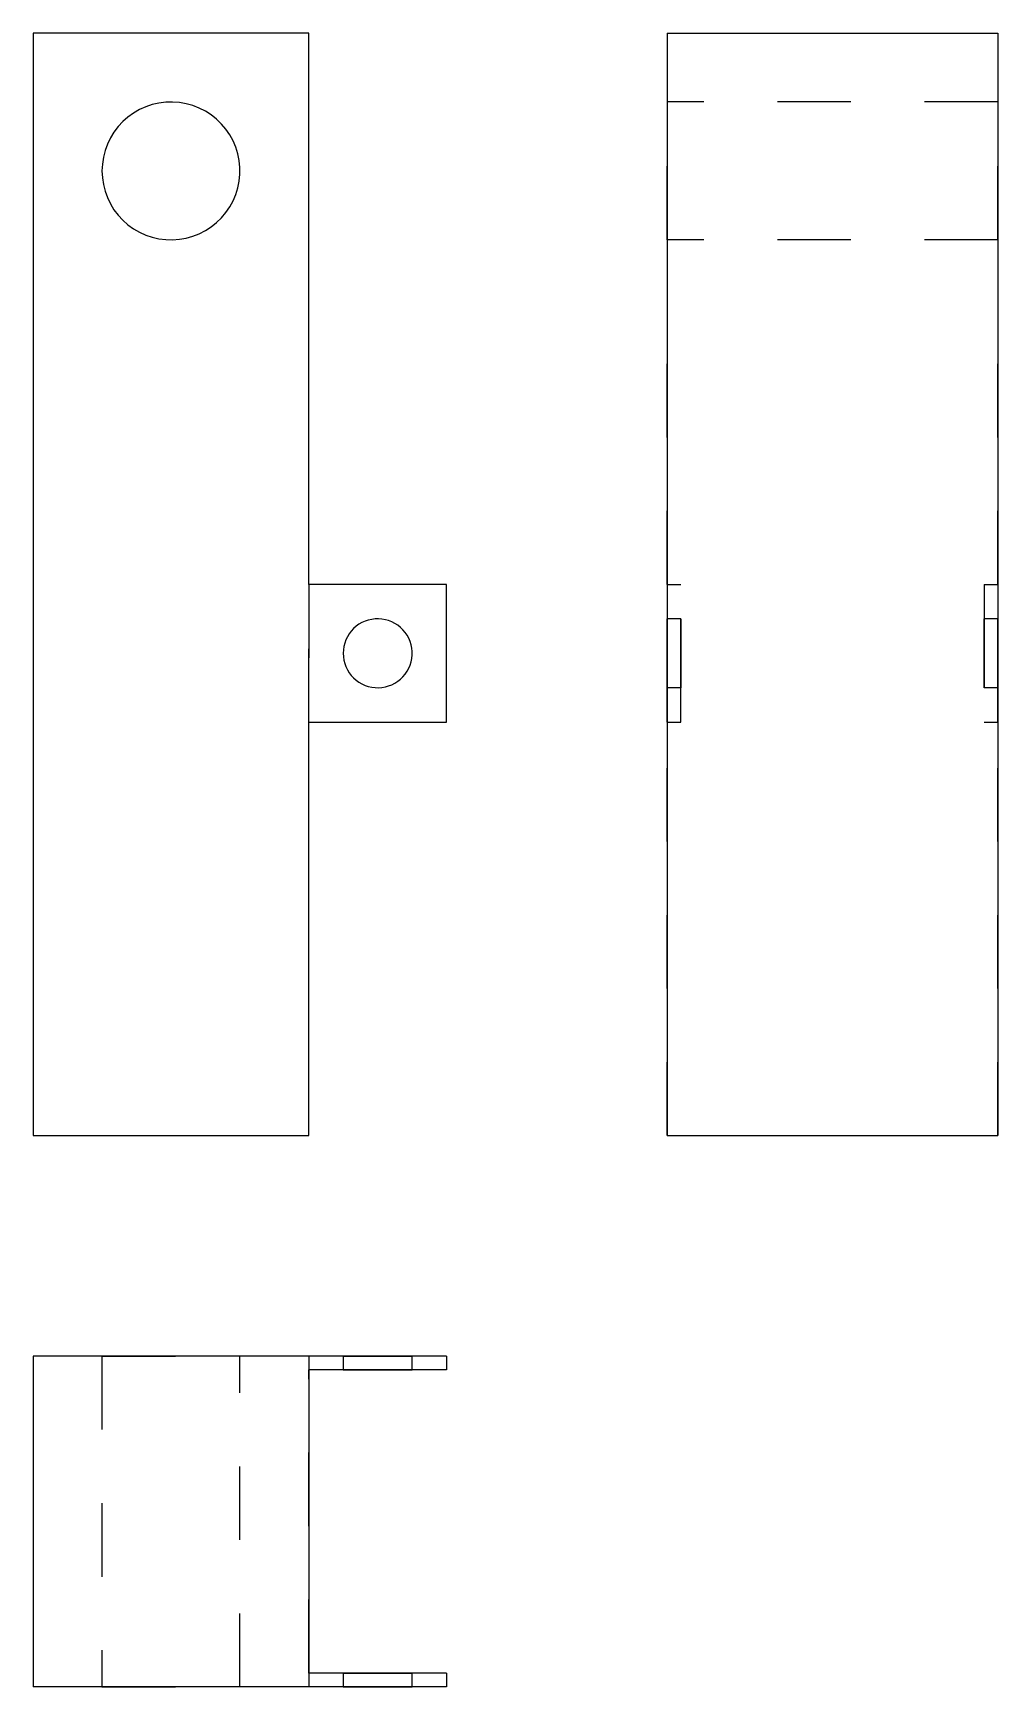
# Model space of a CAD drawing. Extents: x 0 to 1.31, y 0 to 2.25.
import ezdxf

# ---------------------------------------------------------------- set-up
doc = ezdxf.new("R2010")
doc.units = 0
doc.linetypes.add('HIDDEN', pattern=[0.075, 0.050025, -0.024975])
for name, color, linetype in [('FRONT', 7, 'CONTINUOUS'), ('FRONT_HID', 7, 'HIDDEN'), ('LEFT', 7, 'CONTINUOUS'), ('LEFT_HID', 7, 'HIDDEN'), ('TOP', 7, 'CONTINUOUS'), ('TOP_HID', 7, 'HIDDEN')]:
    doc.layers.add(name, color=color, linetype=linetype)

msp = doc.modelspace()

# ---------------------------------------------------------------- linework, layer by layer
at = {"layer": 'FRONT'}
for p, q in [((0.375, 2.25), (0, 2.25)), ((0, 2.25), (0, 1.875)), ((0.375, 1.875), (0.375, 2.25)), ((0.136636, 2.141252), (0.129048, 2.135797)), ((0.14473, 2.145925), (0.136636, 2.141252)), ((0.153249, 2.149769), (0.14473, 2.145925)), ((0.162109, 2.152746), (0.153249, 2.149769)), ((0.17122, 2.154826), (0.162109, 2.152746)), ((0.180494, 2.155988), (0.17122, 2.154826)), ((0.189837, 2.156221), (0.180494, 2.155988)), ((0.199157, 2.155522), (0.189837, 2.156221)), ((0.208361, 2.153899), (0.199157, 2.155522)), ((0.217358, 2.151368), (0.208361, 2.153899)), ((0.226058, 2.147954), (0.217358, 2.151368)), ((0.234375, 2.14369), (0.226058, 2.147954)), ((0.242226, 2.138619), (0.234375, 2.14369)), ((0.249533, 2.132792), (0.242226, 2.138619)), ((0.11004, 2.115311), (0.105167, 2.107336)), ((0.115683, 2.122761), (0.11004, 2.115311)), ((0.12204, 2.129613), (0.115683, 2.122761)), ((0.129048, 2.135797), (0.12204, 2.129613)), ((0.256224, 2.126266), (0.249533, 2.132792)), ((0.262231, 2.119107), (0.256224, 2.126266)), ((0.267496, 2.111385), (0.262231, 2.119107)), ((0.101112, 2.098916), (0.097915, 2.090133)), ((0.105167, 2.107336), (0.101112, 2.098916)), ((0.271966, 2.103177), (0.267496, 2.111385)), ((0.275596, 2.094564), (0.271966, 2.103177)), ((0.278351, 2.085634), (0.275596, 2.094564)), ((0.094216, 2.071834), (0.09375, 2.0625)), ((0.095609, 2.081076), (0.094216, 2.071834)), ((0.097915, 2.090133), (0.095609, 2.081076)), ((0.280203, 2.076473), (0.278351, 2.085634)), ((0.281133, 2.067173), (0.280203, 2.076473)), ((0.09375, 2.0625), (0.094216, 2.053166)), ((0.094216, 2.053166), (0.095609, 2.043924)), ((0.278351, 2.039366), (0.280203, 2.048527)), ((0.280203, 2.048527), (0.281133, 2.057827)), ((0.281133, 2.057827), (0.281133, 2.067173)), ((0.095609, 2.043924), (0.097915, 2.034867)), ((0.097915, 2.034867), (0.101112, 2.026084)), ((0.101112, 2.026084), (0.105167, 2.017664)), ((0.271966, 2.021823), (0.275596, 2.030436)), ((0.275596, 2.030436), (0.278351, 2.039366)), ((0.105167, 2.017664), (0.11004, 2.009689)), ((0.11004, 2.009689), (0.115683, 2.002239)), ((0.256224, 1.998734), (0.262231, 2.005893)), ((0.262231, 2.005893), (0.267496, 2.013615)), ((0.267496, 2.013615), (0.271966, 2.021823)), ((0.115683, 2.002239), (0.12204, 1.995387)), ((0.12204, 1.995387), (0.129048, 1.989203)), ((0.129048, 1.989203), (0.136636, 1.983748)), ((0.136636, 1.983748), (0.14473, 1.979075)), ((0.226058, 1.977046), (0.234375, 1.98131)), ((0.234375, 1.98131), (0.242226, 1.986381)), ((0.242226, 1.986381), (0.249533, 1.992208)), ((0.249533, 1.992208), (0.256224, 1.998734)), ((0.14473, 1.979075), (0.153249, 1.975231)), ((0.153249, 1.975231), (0.162109, 1.972254)), ((0.162109, 1.972254), (0.17122, 1.970174)), ((0.17122, 1.970174), (0.180494, 1.969012)), ((0.180494, 1.969012), (0.189837, 1.968779)), ((0.189837, 1.968779), (0.199157, 1.969478)), ((0.199157, 1.969478), (0.208361, 1.971101)), ((0.208361, 1.971101), (0.217358, 1.973632)), ((0.217358, 1.973632), (0.226058, 1.977046)), ((0, 1.875), (0, 0.75)), ((0.375, 1.5), (0.375, 1.875)), ((0.5625, 1.5), (0.375, 1.5)), ((0.5625, 1.3125), (0.5625, 1.5)), ((0.439524, 1.442898), (0.43602, 1.439806)), ((0.443318, 1.445626), (0.439524, 1.442898)), ((0.447365, 1.447963), (0.443318, 1.445626)), ((0.451625, 1.449885), (0.447365, 1.447963)), ((0.456054, 1.451373), (0.451625, 1.449885)), ((0.46061, 1.452413), (0.456054, 1.451373)), ((0.465247, 1.452994), (0.46061, 1.452413)), ((0.469919, 1.45311), (0.465247, 1.452994)), ((0.474579, 1.452761), (0.469919, 1.45311)), ((0.479181, 1.45195), (0.474579, 1.452761)), ((0.483679, 1.450684), (0.479181, 1.45195)), ((0.488029, 1.448977), (0.483679, 1.450684)), ((0.492188, 1.446845), (0.488029, 1.448977)), ((0.496113, 1.44431), (0.492188, 1.446845)), ((0.499767, 1.441396), (0.496113, 1.44431)), ((0.503112, 1.438133), (0.499767, 1.441396)), ((0.423958, 1.420067), (0.422804, 1.415538)), ((0.425556, 1.424458), (0.423958, 1.420067)), ((0.427583, 1.428668), (0.425556, 1.424458)), ((0.43002, 1.432656), (0.427583, 1.428668)), ((0.432842, 1.436381), (0.43002, 1.432656)), ((0.43602, 1.439806), (0.432842, 1.436381)), ((0.506116, 1.434553), (0.503112, 1.438133)), ((0.508748, 1.430692), (0.506116, 1.434553)), ((0.510983, 1.426588), (0.508748, 1.430692)), ((0.512798, 1.422282), (0.510983, 1.426588)), ((0.514175, 1.417817), (0.512798, 1.422282)), ((0.515101, 1.413236), (0.514175, 1.417817)), ((0.422108, 1.410917), (0.421875, 1.40625)), ((0.421875, 1.40625), (0.422108, 1.401583)), ((0.422804, 1.415538), (0.422108, 1.410917)), ((0.422108, 1.401583), (0.422804, 1.396962)), ((0.422804, 1.396962), (0.423958, 1.392433)), ((0.514175, 1.394683), (0.515101, 1.399264)), ((0.515567, 1.408587), (0.515101, 1.413236)), ((0.515101, 1.399264), (0.515567, 1.403913)), ((0.515567, 1.403913), (0.515567, 1.408587)), ((0.423958, 1.392433), (0.425556, 1.388042)), ((0.425556, 1.388042), (0.427583, 1.383832)), ((0.427583, 1.383832), (0.43002, 1.379844)), ((0.43002, 1.379844), (0.432842, 1.376119)), ((0.432842, 1.376119), (0.43602, 1.372694)), ((0.43602, 1.372694), (0.439524, 1.369602)), ((0.499767, 1.371104), (0.503112, 1.374367)), ((0.503112, 1.374367), (0.506116, 1.377947)), ((0.506116, 1.377947), (0.508748, 1.381808)), ((0.508748, 1.381808), (0.510983, 1.385912)), ((0.510983, 1.385912), (0.512798, 1.390218)), ((0.512798, 1.390218), (0.514175, 1.394683)), ((0.439524, 1.369602), (0.443318, 1.366874)), ((0.443318, 1.366874), (0.447365, 1.364537)), ((0.447365, 1.364537), (0.451625, 1.362615)), ((0.451625, 1.362615), (0.456054, 1.361127)), ((0.456054, 1.361127), (0.46061, 1.360087)), ((0.46061, 1.360087), (0.465247, 1.359506)), ((0.465247, 1.359506), (0.469919, 1.35939)), ((0.469919, 1.35939), (0.474579, 1.359739)), ((0.474579, 1.359739), (0.479181, 1.36055)), ((0.479181, 1.36055), (0.483679, 1.361816)), ((0.483679, 1.361816), (0.488029, 1.363523)), ((0.488029, 1.363523), (0.492188, 1.365655)), ((0.492188, 1.365655), (0.496113, 1.36819)), ((0.496113, 1.36819), (0.499767, 1.371104)), ((0.375, 1.3125), (0.5625, 1.3125)), ((0.375, 0.75), (0.375, 1.3125)), ((0, 0.75), (0.375, 0.75))]:
    msp.add_line(p, q, dxfattribs=at)
at = {"layer": 'FRONT_HID', "linetype": 'HIDDEN'}
for p, q in [((0.375, 1.3125), (0.375, 1.5)), ((0.375, 1.5), (0.375, 1.3125))]:
    msp.add_line(p, q, dxfattribs=at)
at = {"layer": 'LEFT'}
for p, q in [((0.8625, 2.25), (0.8625, 1.875)), ((0.8625, 2.25), (1.3125, 2.25)), ((1.3125, 2.25), (1.3125, 1.875)), ((0.8625, 1.875), (0.8625, 0.75)), ((1.3125, 1.875), (1.3125, 0.75)), ((0.8625, 0.75), (1.3125, 0.75))]:
    msp.add_line(p, q, dxfattribs=at)
at = {"layer": 'LEFT_HID', "linetype": 'HIDDEN'}
for p, q in [((0.8625, 1.96875), (0.8625, 2.15625)), ((0.8625, 2.15625), (0.8625, 2.0625)), ((1.3125, 2.15625), (0.8625, 2.15625)), ((1.3125, 1.96875), (1.3125, 2.15625)), ((1.3125, 2.15625), (1.3125, 2.0625)), ((0.8625, 2.0625), (0.8625, 1.96875)), ((1.3125, 2.0625), (1.3125, 1.96875)), ((1.3125, 1.96875), (0.8625, 1.96875)), ((0.8625, 1.5), (0.8625, 1.875)), ((1.3125, 1.5), (1.3125, 1.875)), ((0.8625, 1.3125), (0.8625, 1.5)), ((0.8625, 1.3125), (0.8625, 1.5)), ((0.8625, 1.5), (0.88125, 1.5)), ((0.8625, 1.5), (0.88125, 1.5)), ((0.88125, 1.3125), (0.88125, 1.5)), ((0.88125, 1.3125), (0.88125, 1.5)), ((1.29375, 1.5), (1.29375, 1.3125)), ((1.29375, 1.5), (1.3125, 1.5)), ((1.29375, 1.5), (1.29375, 1.3125)), ((1.29375, 1.5), (1.3125, 1.5)), ((1.3125, 1.3125), (1.3125, 1.5)), ((1.3125, 1.3125), (1.3125, 1.5)), ((0.8625, 1.359375), (0.8625, 1.453125)), ((0.8625, 1.453125), (0.8625, 1.40625)), ((0.88125, 1.453125), (0.8625, 1.453125)), ((0.88125, 1.40625), (0.88125, 1.453125)), ((0.88125, 1.453125), (0.88125, 1.359375)), ((1.29375, 1.40625), (1.29375, 1.453125)), ((1.29375, 1.453125), (1.29375, 1.359375)), ((1.3125, 1.453125), (1.29375, 1.453125)), ((1.3125, 1.359375), (1.3125, 1.453125)), ((1.3125, 1.453125), (1.3125, 1.40625)), ((0.8625, 1.40625), (0.8625, 1.359375)), ((0.88125, 1.359375), (0.88125, 1.40625)), ((1.29375, 1.359375), (1.29375, 1.40625)), ((1.3125, 1.40625), (1.3125, 1.359375)), ((0.88125, 1.359375), (0.8625, 1.359375)), ((1.3125, 1.359375), (1.29375, 1.359375)), ((0.8625, 1.3125), (0.88125, 1.3125)), ((0.8625, 1.3125), (0.88125, 1.3125)), ((0.8625, 0.75), (0.8625, 1.3125)), ((1.29375, 1.3125), (1.3125, 1.3125)), ((1.29375, 1.3125), (1.3125, 1.3125)), ((1.3125, 0.75), (1.3125, 1.3125))]:
    msp.add_line(p, q, dxfattribs=at)
at = {"layer": 'TOP'}
for p, q in [((0.375, 0.45), (0, 0.45)), ((0, 0.45), (0, 0)), ((0.5625, 0.45), (0.375, 0.45)), ((0.375, 0.45), (0.375, 0)), ((0.5625, 0.45), (0.5625, 0.43125)), ((0.5625, 0.43125), (0.375, 0.43125)), ((0.375, 0), (0, 0)), ((0.5625, 0.01875), (0.375, 0.01875)), ((0.5625, 0), (0.375, 0)), ((0.5625, 0.01875), (0.5625, 0))]:
    msp.add_line(p, q, dxfattribs=at)
at = {"layer": 'TOP_HID', "linetype": 'HIDDEN'}
for p, q in [((0.09375, 0.45), (0.28125, 0.45)), ((0.28125, 0.45), (0.09375, 0.45)), ((0.09375, 0.45), (0.09375, 0)), ((0.28125, 0), (0.28125, 0.45)), ((0.375, 0.45), (0.375, 0.43125)), ((0.375, 0.45), (0.375, 0.43125)), ((0.421875, 0.45), (0.515625, 0.45)), ((0.515625, 0.45), (0.421875, 0.45)), ((0.421875, 0.45), (0.421875, 0.43125)), ((0.515625, 0.43125), (0.515625, 0.45)), ((0.375, 0.01875), (0.375, 0.43125)), ((0.375, 0.43125), (0.375, 0.01875)), ((0.421875, 0.43125), (0.515625, 0.43125)), ((0.515625, 0.43125), (0.421875, 0.43125)), ((0.09375, 0), (0.28125, 0)), ((0.28125, 0), (0.09375, 0)), ((0.375, 0.01875), (0.375, 0)), ((0.375, 0.01875), (0.375, 0)), ((0.421875, 0.01875), (0.515625, 0.01875)), ((0.515625, 0.01875), (0.421875, 0.01875)), ((0.421875, 0.01875), (0.421875, 0)), ((0.421875, 0), (0.515625, 0)), ((0.515625, 0), (0.421875, 0)), ((0.515625, 0), (0.515625, 0.01875))]:
    msp.add_line(p, q, dxfattribs=at)

doc.saveas('drawing.dxf')
